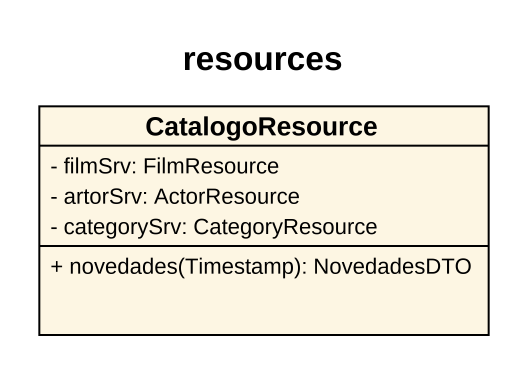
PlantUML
@startuml
title resources
hide circle
hide empty members
skinparam classAttributeIconSize 0
class CatalogoResource {
  - filmSrv: FilmResource
  - artorSrv: ActorResource
  - categorySrv: CategoryResource
  + novedades(Timestamp): NovedadesDTO
}
@enduml
